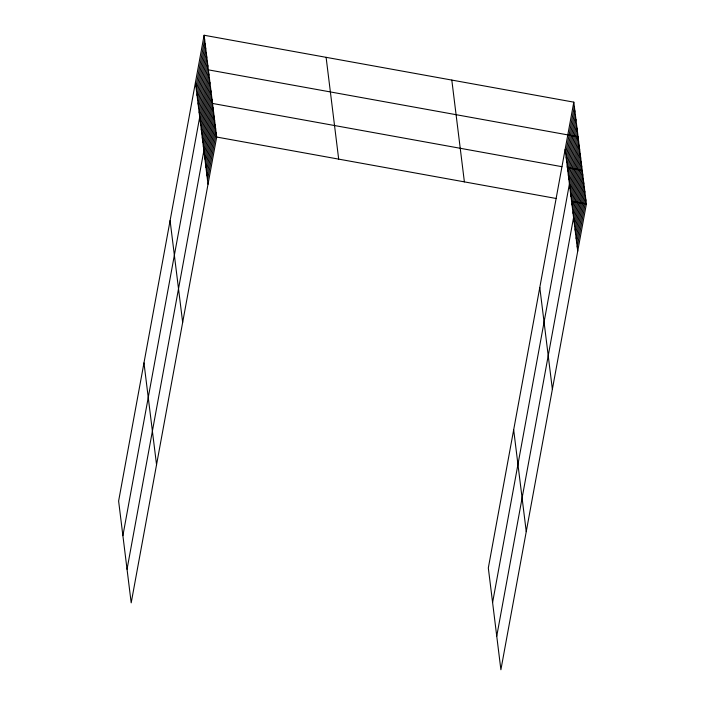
<?xml version="1.0" encoding="UTF-8"?>
<svg xmlns="http://www.w3.org/2000/svg" width="705" height="705" viewBox="0 0 705 705"><rect width="100%" height="100%" fill="white"/><g stroke="black" fill="none" stroke-linecap="round" stroke-linejoin="round"><path stroke-width="1.06" d="M204.106 35.25L118.616 501.052L131.192 602.846L216.682 137.043L204.106 35.25L573.808 102.154L586.384 203.948L500.894 669.75L488.318 567.957L573.808 102.154M195.981 86.777L204.644 39.577M196.51 91.104L205.173 43.904M197.047 95.431L205.71 48.231M197.585 99.757L206.248 52.558M198.114 104.084L206.776 56.885M198.651 108.411L207.314 61.212M199.189 112.738L207.852 65.539M122.89 535.659L208.38 69.857L578.082 136.761L492.592 602.563M200.238 121.26L208.9 74.06M200.758 125.455L209.42 78.255M201.278 129.658L209.94 82.459M201.797 133.853L210.46 86.653M202.317 138.057L210.98 90.857M202.837 142.251L211.5 95.052M203.357 146.455L212.02 99.255M127.041 569.252L212.531 103.45L561.903 166.68M204.388 154.853L213.051 107.653M204.908 159.048L213.571 111.848M205.428 163.252L214.091 116.052M205.948 167.446L214.611 120.247M206.468 171.65L215.131 124.45M206.988 175.845L215.651 128.645M207.508 180.048L216.171 132.848M565.674 153.681L574.337 106.481M566.212 158.008L574.875 110.808M566.75 162.335L575.412 115.135M567.278 166.662L575.941 119.462M567.816 170.989L576.478 123.789M568.353 175.316L577.016 128.107M568.882 179.634L577.545 132.434M569.94 188.165L578.602 140.965M570.46 192.359L579.122 145.16M570.971 196.563L579.642 149.363M571.491 200.758L580.153 153.558M572.011 204.961L580.673 157.761M572.53 209.156L581.193 161.956M573.05 213.359L581.713 166.16M496.743 636.157L582.233 170.354L567.252 167.649M574.09 221.758L582.753 174.558M574.61 225.952L583.273 178.753M575.13 230.156L583.793 182.956M575.641 234.351L584.304 187.151M576.161 238.554L584.824 191.355M576.681 242.749L585.344 195.549M577.201 246.953L585.864 199.753M216.682 137.043L556.421 198.528M571.402 201.233L586.384 203.948M565.146 149.354L577.721 251.147M539.792 287.49L552.367 389.283M513.672 429.812L526.247 531.614M451.808 80.079L464.384 181.872M326.107 57.325L338.682 159.127M195.444 82.45L208.019 184.243M170.09 220.586L182.666 322.388M143.97 362.916L156.545 464.71"/></g></svg>
